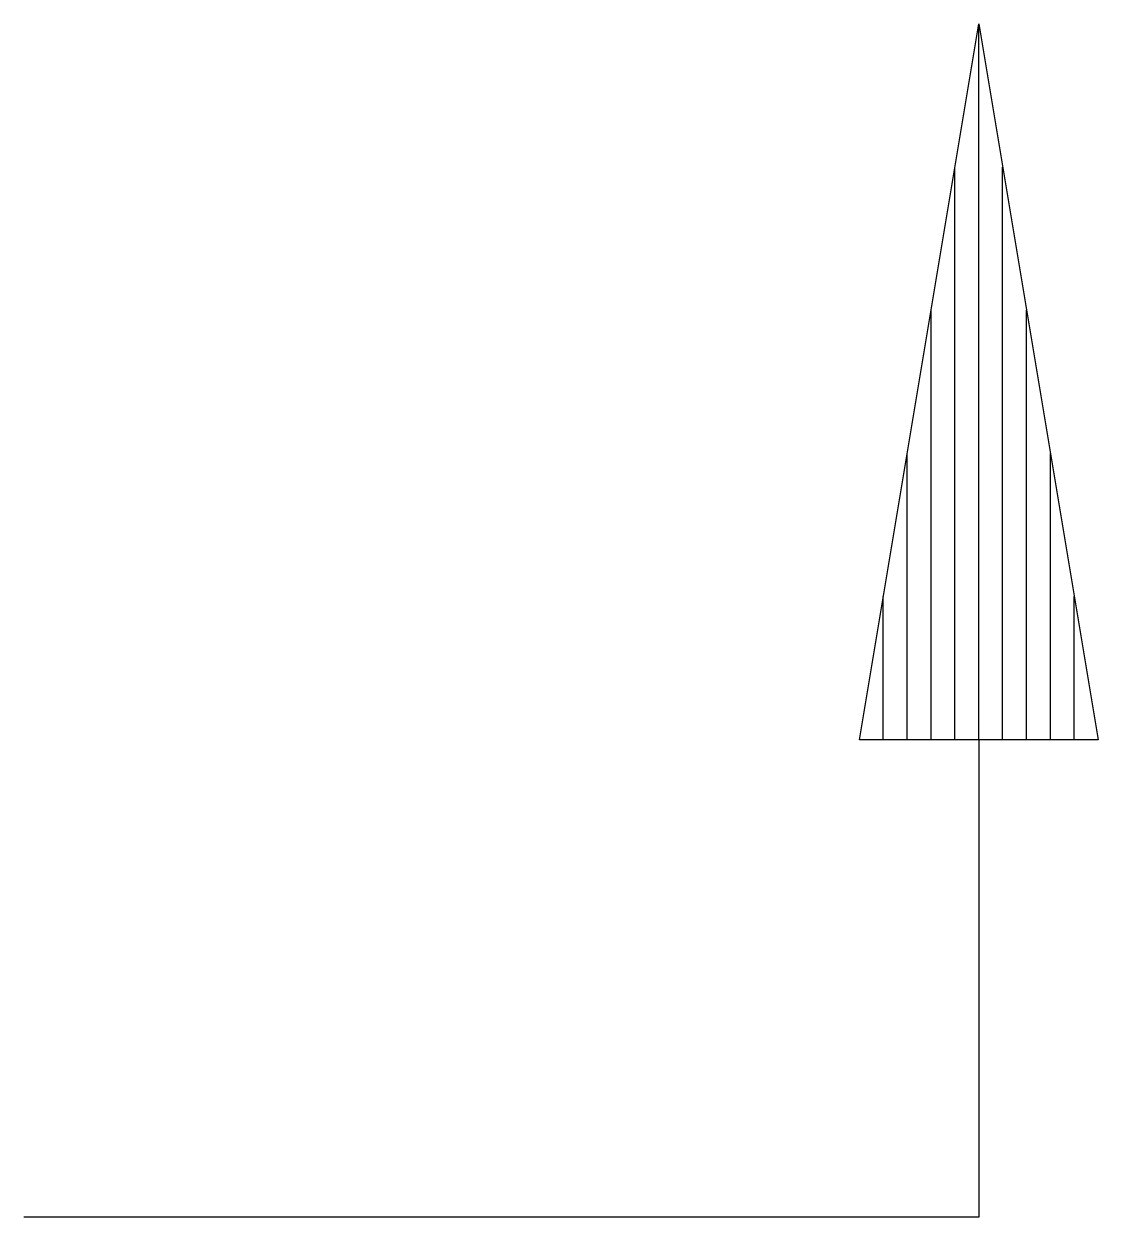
# Model space of a CAD drawing. Extents: x 14935.78 to 14940.28, y 3948.63 to 3953.63.
import ezdxf

# ---------------------------------------------------------------- set-up
doc = ezdxf.new("R2010")
doc.units = 0
doc.header["$LTSCALE"] = 240
doc.layers.add('20', color=1, linetype='CONTINUOUS')

msp = doc.modelspace()

# ---------------------------------------------------------------- linework, layer by layer
at = {"layer": '20', "color": 0}
for p, q in [((14939.2785, 3950.6254), (14939.7785, 3953.6254)), ((14939.7785, 3950.6254), (14939.7785, 3953.6254)), ((14939.7785, 3953.6254), (14940.2785, 3950.6254)), ((14939.6785, 3950.6254), (14939.6785, 3953.0254)), ((14939.8785, 3950.6254), (14939.8785, 3953.0254)), ((14939.5785, 3950.6254), (14939.5785, 3952.4254)), ((14939.9785, 3950.6254), (14939.9785, 3952.4254)), ((14939.4785, 3950.6254), (14939.4785, 3951.8254)), ((14940.0785, 3950.6254), (14940.0785, 3951.8254)), ((14939.3785, 3950.6254), (14939.3785, 3951.2254)), ((14940.1785, 3950.6254), (14940.1785, 3951.2254)), ((14940.2785, 3950.6254), (14939.2785, 3950.6254)), ((14939.7785, 3950.6254), (14939.7785, 3948.6254)), ((14939.7785, 3948.6254), (14935.7785, 3948.6254))]:
    msp.add_line(p, q, dxfattribs=at)

doc.saveas('drawing.dxf')
